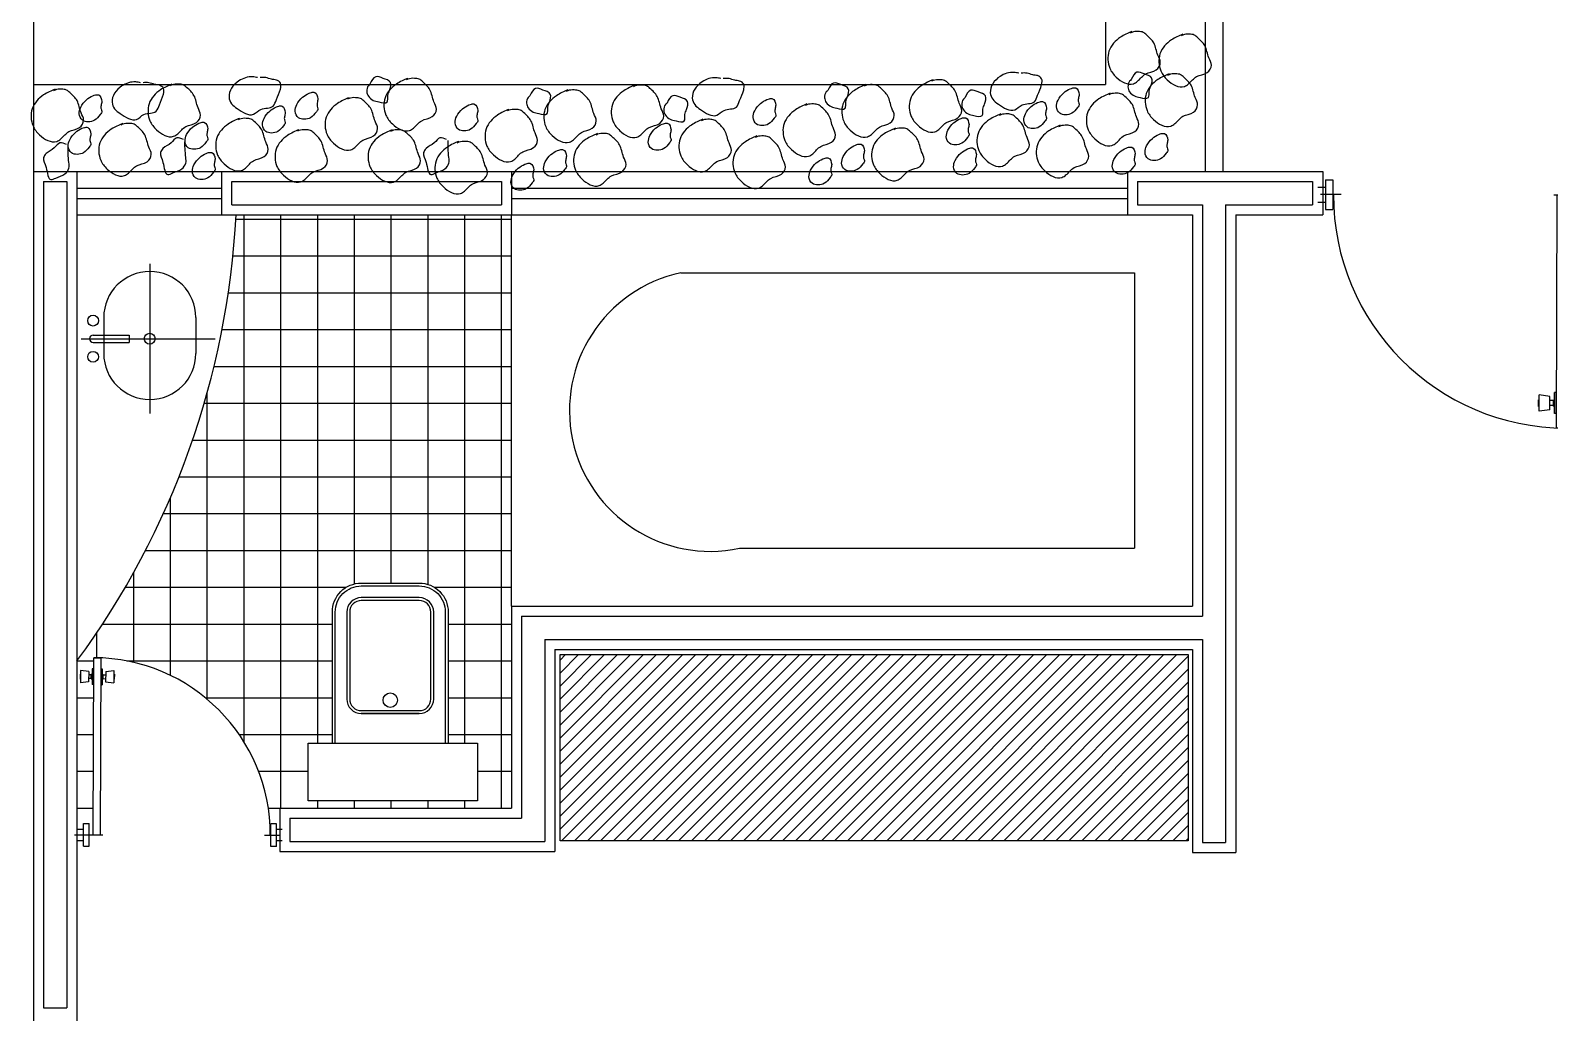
# Model space of a CAD drawing. Extents: x 152 to 700, y -120 to 84.
# Drawn here: x 222.53 to 227.77, y 21.9 to 25.29 of the extents above; entities that cross this region are included whole.
import ezdxf

# ---------------------------------------------------------------- set-up
doc = ezdxf.new("R2010")
doc.units = 0
doc.header["$LTSCALE"] = 0.03
doc.layers.get('0').update_dxf_attribs({"linetype": 'CONTINUOUS'})
for name, color, linetype in [('CALIDAD', 30, 'CONTINUOUS'), ('HERRERIA', 8, 'CONTINUOUS'), ('MUEBLES', 8, 'CONTINUOUS'), ('PISO2', 144, 'CONTINUOUS'), ('VENTANAS', 4, 'CONTINUOUS')]:
    doc.layers.add(name, color=color, linetype=linetype)

# ---------------------------------------------------------------- blocks, each defined once
blk = doc.blocks.new('A$C7F5F34B9')
at = {"layer": 'MUEBLES'}
for p, q in [((0.0814, 0.8113), (0.1114, 0.8113)), ((0.0814, 0.0489), (0.0814, 0.8113)), ((0.1114, 0.8113), (0.1114, 0.0489)), ((0.0246, 0.7565), (0.0246, 0.7028)), ((0.0598, 0.7516), (0.0246, 0.7565)), ((0.0598, 0.7516), (0.0598, 0.7077)), ((0.0803, 0.7639), (0.0744, 0.7639)), ((0.0744, 0.7639), (0.0744, 0.6954)), ((0.0803, 0.7639), (0.0803, 0.6954)), ((0.1125, 0.7639), (0.1125, 0.6954)), ((0.1125, 0.7639), (0.1183, 0.7639)), ((0.1183, 0.7639), (0.1183, 0.6954)), ((0.133, 0.7516), (0.1682, 0.7565)), ((0.133, 0.7516), (0.133, 0.7077)), ((0.1682, 0.7565), (0.1682, 0.7028)), ((0.0225, 0.7406), (0.0225, 0.7187)), ((0.0246, 0.7406), (0.0225, 0.7406)), ((0.0246, 0.7187), (0.0225, 0.7187)), ((0.0598, 0.7077), (0.0246, 0.7028)), ((0.0702, 0.738), (0.0598, 0.738)), ((0.0702, 0.7213), (0.0598, 0.7213)), ((0.0702, 0.72), (0.0702, 0.7393)), ((0.1226, 0.72), (0.1226, 0.7393)), ((0.1226, 0.738), (0.133, 0.738)), ((0.1226, 0.7213), (0.133, 0.7213)), ((0.133, 0.7077), (0.1682, 0.7028)), ((0.1682, 0.7406), (0.1703, 0.7406)), ((0.1682, 0.7187), (0.1703, 0.7187)), ((0.1703, 0.7406), (0.1703, 0.7187)), ((0.0803, 0.6954), (0.0744, 0.6954)), ((0.1125, 0.6954), (0.1183, 0.6954)), ((0.0146, 0.0733), (0.039, 0.0733)), ((0.039, 0.0978), (0.0635, 0.0978)), ((0.039, 0), (0.039, 0.0978)), ((0.0635, 0), (0.0635, 0.0978)), ((0.8701, 0.0978), (0.8457, 0.0978)), ((0.8457, 0), (0.8457, 0.0978)), ((0.8701, 0), (0.8701, 0.0978)), ((0.8946, 0.0733), (0.8701, 0.0733)), ((0, 0.0489), (0.1221, 0.0489)), ((0.0146, 0.0244), (0.039, 0.0244)), ((0.8181, 0.0489), (0.8866, 0.0489)), ((0.8946, 0.0244), (0.8701, 0.0244)), ((0.039, 0), (0.0635, 0)), ((0.8701, 0), (0.8457, 0))]:
    blk.add_line(p, q, dxfattribs=at)
for centre, radius, start, end in [((0.0814, 0.0489), 0.7624, 0, 90), ((0.0706, 0.7432), 0.00393, 264.8527, 9.8194), ((0.0706, 0.7161), 0.00393, 350.1806, 95.1473), ((0.1222, 0.7432), 0.00393, 170.1806, 275.1473), ((0.1222, 0.7161), 0.00393, 84.8527, 189.8194)]:
    blk.add_arc(centre, radius, start, end, dxfattribs=at)
blk = doc.blocks.new('A$C26A52BA2')
at = {"layer": 'MUEBLES', "color": 8}
blk.add_lwpolyline([(0.2, 0), (0, 0), (0, 0.5844), (0.2, 0.5844)], close=True, dxfattribs=at)
for points in [[(0.2, 0.5008, -0.008853), (0.2018, 0.5008), (0.6518, 0.5008, -0.414214), (0.7518, 0.4008), (0.7518, 0.2008, -0.414214), (0.6518, 0.1008), (0.2018, 0.1008, -0.008853), (0.2, 0.1009)], [(0.2, 0.4908, -0.011068), (0.2018, 0.4908), (0.6518, 0.4908, -0.414214), (0.7418, 0.4008), (0.7418, 0.2008, -0.414214), (0.6518, 0.1108), (0.2018, 0.1108, -0.011068), (0.2, 0.1109)], [(0.3018, 0.2008), (0.3018, 0.4008), (0.3018, 0.2008, 0.414214), (0.3518, 0.1508), (0.6518, 0.1508, 0.414214), (0.7018, 0.2008), (0.7018, 0.4008, 0.414214), (0.6518, 0.4508), (0.3518, 0.4508, 0.414214), (0.3018, 0.4008)]]:
    blk.add_lwpolyline(points, format="xyb", dxfattribs=at)
blk.add_lwpolyline([(0.3118, 0.4008), (0.3118, 0.2008, 0.414214), (0.3518, 0.1608), (0.6518, 0.1608, 0.414214), (0.6918, 0.2008), (0.6918, 0.4008, 0.414214), (0.6518, 0.4408), (0.3518, 0.4408, 0.414214)], format="xyb", close=True, dxfattribs=at)
blk.add_circle((0.3479, 0.3008), 0.025, dxfattribs=at)

msp = doc.modelspace()

# ---------------------------------------------------------------- hatches: boundary and pattern name
at = {"layer": 'MUEBLES', "ltscale": 0.03}
h = msp.add_hatch(dxfattribs=at)
h.set_pattern_fill('ANSI31', color=256, scale=0.01, style=0)
h.set_pattern_definition([(45, (54.533988, 100.116756), (-0.0224506403, 0.0224506403), [])])
h.paths.add_polyline_path([(224.6142, 22.4934), (226.5249, 22.4934), (226.5249, 23.1363), (224.6142, 23.1363)])
h.paths.add_polyline_path([(224.6142, 23.1363), (224.3566, 23.1363), (224.3566, 22.4934), (224.6142, 22.4934)])
at = {"layer": 'PISO2', "ltscale": 0.03}
h = msp.add_hatch(dxfattribs=at)
h.set_pattern_fill('NET,_O', color=256, scale=0.04, angle=180)
h.set_pattern_definition([(180, (0, 0), (-2e-17, -0.127), []), (270, (0, 0), (0.127, -2e-17), [])])
h.paths.add_polyline_path([(222.7688, 23.2278), (223.5707, 23.2278), (223.5707, 23.2825, -0.414214), (223.6707, 23.3825), (223.8707, 23.3825, -0.414214), (223.9707, 23.2825), (223.9707, 23.2278), (224.1892, 23.2278), (224.1892, 23.3028), (224.1892, 24.6528), (223.2383, 24.6528, -0.1345)])
h.paths.add_polyline_path([(222.7688, 23.2278, -0.012231), (222.6892, 23.1139), (222.6892, 22.5337), (222.7117, 22.5336), (222.7118, 22.5532), (222.7313, 22.5532), (222.7313, 22.531), (222.7456, 22.531), (222.7469, 23.0321), (222.7413, 23.0322), (222.7413, 23.0493, 0.390527), (222.738, 23.0519), (222.738, 23.0529), (222.7296, 23.0529), (222.7296, 23.042), (222.7013, 23.0381), (222.7014, 23.0509), (222.6997, 23.0509), (222.6998, 23.0684), (222.7014, 23.0684), (222.7014, 23.0812), (222.7296, 23.0772), (222.7296, 23.0663), (222.738, 23.0663), (222.738, 23.0673, 0.390527), (222.7414, 23.0699), (222.7414, 23.087), (222.747, 23.087), (222.7471, 23.125), (222.7711, 23.125), (222.7711, 23.1245, -0.384213), (223.3555, 22.5517), (223.3779, 22.5516), (223.3778, 22.532), (223.3892, 22.532), (223.3892, 22.606), (224.1892, 22.606), (224.1892, 23.2278), (223.9707, 23.2278), (223.9707, 22.8307), (224.0715, 22.8307), (224.0715, 22.6307), (223.4871, 22.6307), (223.4871, 22.8307), (223.5707, 22.8307), (223.5707, 23.2278)])

# ---------------------------------------------------------------- linework, layer by layer
at = {"ltscale": 0.03}
for p, q in [((222.5392, 24.8028), (222.5392, 17.6438)), ((222.5392, 24.8028), (226.9892, 24.8028)), ((222.6892, 24.8028), (222.6892, 22.456)), ((223.1892, 24.6528), (223.1892, 24.8028)), ((224.1892, 24.8028), (224.1892, 24.6528)), ((226.315, 24.8028), (226.315, 24.6528)), ((226.9892, 24.8028), (226.9892, 24.6528)), ((222.6892, 24.6528), (224.1892, 24.6528)), ((224.1892, 24.6528), (224.1892, 24.6528)), ((224.1892, 24.6528), (226.5392, 24.6528)), ((224.1892, 23.3028), (224.1892, 24.6528)), ((226.5392, 24.6528), (226.5392, 23.3028)), ((226.6892, 24.6528), (226.9892, 24.6528)), ((226.6892, 24.6528), (226.6892, 22.4528)), ((224.1892, 23.3028), (226.5392, 23.3028)), ((224.1892, 23.3028), (224.1892, 22.606)), ((224.3392, 23.1528), (226.5392, 23.1528)), ((224.3392, 23.1528), (224.3392, 22.456)), ((226.5392, 23.1528), (226.5392, 22.4528)), ((223.3892, 22.606), (224.1892, 22.606)), ((223.3892, 22.606), (223.3892, 22.456)), ((222.6892, 22.456), (222.6892, 20.2261)), ((223.3892, 22.456), (224.3392, 22.456)), ((226.5392, 22.4528), (226.6892, 22.4528))]:
    msp.add_line(p, q, dxfattribs=at)
at = {"layer": 'CALIDAD', "ltscale": 0.03}
for p, q in [((222.5742, 24.7678), (222.5742, 21.9176)), ((222.5742, 24.7678), (222.6542, 24.7678)), ((222.6542, 24.7678), (222.6542, 22.456)), ((223.2242, 24.7678), (224.1542, 24.7678)), ((223.2242, 24.6878), (223.2242, 24.7678)), ((224.1542, 24.7678), (224.1542, 24.6878)), ((226.35, 24.7678), (226.35, 24.6878)), ((226.35, 24.7678), (226.9542, 24.7678)), ((226.9542, 24.7678), (226.9542, 24.6878)), ((223.2242, 24.6878), (224.1542, 24.6878)), ((226.35, 24.6878), (226.5742, 24.6878)), ((226.5742, 24.6878), (226.5742, 23.2678)), ((226.6542, 24.6878), (226.6542, 22.4878)), ((226.6542, 24.6878), (226.9542, 24.6878)), ((224.2242, 23.2678), (224.2242, 22.571)), ((224.2242, 23.2678), (226.5742, 23.2678)), ((224.3042, 23.1878), (224.3042, 22.491)), ((224.3042, 23.1878), (226.5742, 23.1878)), ((226.5742, 23.1878), (226.5742, 22.4878)), ((223.4242, 22.571), (224.2242, 22.571)), ((223.4242, 22.571), (223.4242, 22.491)), ((222.6542, 22.456), (222.6542, 21.9176)), ((223.4242, 22.491), (224.3042, 22.491)), ((226.5742, 22.4878), (226.6542, 22.4878)), ((222.5742, 21.9176), (222.6542, 21.9176))]:
    msp.add_line(p, q, dxfattribs=at)
at = {"layer": 'MUEBLES', "ltscale": 0.03}
for p, q in [((222.5392, 27.1028), (222.5392, 24.8028)), ((226.2392, 26.8028), (226.2392, 25.1028)), ((222.5392, 25.1028), (226.2392, 25.1028)), ((224.7734, 24.4528), (226.3392, 24.4528)), ((226.3392, 24.4528), (226.3392, 23.5028)), ((224.9765, 23.5028), (226.3392, 23.5028))]:
    msp.add_line(p, q, dxfattribs=at)
at = {"layer": 'MUEBLES'}
for p, q in [((222.9402, 24.4839), (222.9402, 23.9675)), ((222.7816, 24.2985), (222.7816, 24.1749)), ((223.0997, 24.2985), (223.0997, 24.1749)), ((222.7449, 24.2381), (222.8697, 24.2381)), ((222.8697, 24.2381), (222.8697, 24.2131)), ((222.7035, 24.2257), (223.1664, 24.2257)), ((222.7449, 24.2131), (222.8697, 24.2131))]:
    msp.add_line(p, q, dxfattribs=at)
at = {"layer": 'MUEBLES', "ltscale": 0.03}
msp.add_lwpolyline([(224.3566, 23.1363), (226.5249, 23.1363), (226.5249, 22.4934), (224.3566, 22.4934)], close=True, dxfattribs=at)
at = {"layer": 'MUEBLES'}
for centre in [(222.7449, 24.288), (222.9402, 24.2257), (222.7449, 24.1632)]:
    msp.add_circle(centre, 0.0187, dxfattribs=at)
for centre, radius, start, end in [((220.4028, 24.7972), 2.8392, 323.6398, 357.0841), ((222.9407, 24.2985), 0.159, 0, 180), ((222.9407, 24.2985), 0.159, 0, 180), ((222.7449, 24.2256), 0.0125, 90, 270), ((222.9407, 24.1749), 0.159, 180, 0)]:
    msp.add_arc(centre, radius, start, end, dxfattribs=at)
at = {"layer": 'MUEBLES', "ltscale": 0.03}
msp.add_arc((224.8749, 23.9778), 0.4857, 102.0687, 282.0687, dxfattribs=at)
for points, start_tangent in [([(226.3302, 25.2853), (226.2908, 25.2656), (226.2514, 25.2178), (226.2542, 25.1588), (226.2767, 25.1279), (226.3358, 25.1054), (226.3499, 25.1138), (226.3781, 25.1391), (226.4146, 25.1532), (226.4287, 25.1785), (226.4203, 25.2038), (226.4062, 25.2459), (226.3809, 25.274), (226.3696, 25.2825), (226.3527, 25.2853), (226.3302, 25.2825), (226.3246, 25.2797)], (0.196367, 0.980531)), ([(226.5063, 25.276), (226.4669, 25.2564), (226.4275, 25.2086), (226.4303, 25.1496), (226.4528, 25.1186), (226.5119, 25.0961), (226.526, 25.1046), (226.5541, 25.1299), (226.5907, 25.1439), (226.6048, 25.1692), (226.5963, 25.1945), (226.5823, 25.2367), (226.5569, 25.2648), (226.5457, 25.2732), (226.5288, 25.276), (226.5063, 25.2732), (226.5006, 25.2704)], (0.196367, 0.980531)), ([(223.3127, 25.1264), (223.2958, 25.1292), (223.248, 25.1151), (223.2226, 25.0899), (223.2142, 25.0589), (223.2226, 25.0364), (223.2423, 25.0196), (223.2986, 24.9999), (223.3239, 25.0168), (223.3662, 25.028), (223.3774, 25.0505), (223.3915, 25.087), (223.3915, 25.1067), (223.3774, 25.118), (223.3605, 25.1208), (223.3408, 25.1264), (223.3211, 25.1264)], (-0.70755, 0.706663)), ([(223.7006, 25.1042), (223.7203, 25.1295), (223.7457, 25.1239), (223.771, 25.1098), (223.7682, 25.0817), (223.7625, 25.0648), (223.7597, 25.0424), (223.7316, 25.0424), (223.7119, 25.048), (223.695, 25.062), (223.6894, 25.0789), (223.695, 25.0986), (223.7006, 25.1042)], (-0.894668, 0.446732)), ([(223.8314, 25.1239), (223.792, 25.1042), (223.7526, 25.0565), (223.7554, 24.9974), (223.7779, 24.9665), (223.837, 24.944), (223.8511, 24.9525), (223.8792, 24.9778), (223.9158, 24.9918), (223.9299, 25.0171), (223.9214, 25.0424), (223.9074, 25.0846), (223.882, 25.1127), (223.8708, 25.1211), (223.8539, 25.1239), (223.8314, 25.1211), (223.8257, 25.1183)], (0.196367, 0.980531)), ([(224.9117, 25.1232), (224.8949, 25.126), (224.847, 25.1119), (224.8217, 25.0866), (224.8132, 25.0557), (224.8217, 25.0332), (224.8414, 25.0163), (224.8977, 24.9967), (224.923, 25.0135), (224.9652, 25.0248), (224.9765, 25.0473), (224.9905, 25.0838), (224.9905, 25.1035), (224.9765, 25.1147), (224.9596, 25.1175), (224.9399, 25.1232), (224.9202, 25.1232)], (-0.70755, 0.706663)), ([(225.6448, 25.1192), (225.6054, 25.0995), (225.566, 25.0517), (225.5688, 24.9927), (225.5914, 24.9618), (225.6505, 24.9393), (225.6645, 24.9477), (225.6927, 24.973), (225.7293, 24.9871), (225.7433, 25.0124), (225.7349, 25.0377), (225.7208, 25.0798), (225.6955, 25.1079), (225.6842, 25.1164), (225.6673, 25.1192), (225.6448, 25.1164), (225.6392, 25.1136)], (0.196367, 0.980531)), ([(225.9403, 25.1417), (225.9234, 25.1445), (225.8756, 25.1304), (225.8503, 25.1051), (225.8418, 25.0742), (225.8503, 25.0517), (225.87, 25.0349), (225.9263, 25.0152), (225.9516, 25.032), (225.9938, 25.0433), (226.0051, 25.0658), (226.0191, 25.1023), (226.0191, 25.122), (226.0051, 25.1332), (225.9882, 25.136), (225.9685, 25.1417), (225.9488, 25.1417)], (-0.70755, 0.706663)), ([(226.3283, 25.1195), (226.348, 25.1448), (226.3733, 25.1391), (226.3986, 25.1251), (226.3958, 25.097), (226.3902, 25.0801), (226.3874, 25.0576), (226.3592, 25.0576), (226.3395, 25.0633), (226.3227, 25.0773), (226.317, 25.0942), (226.3227, 25.1138), (226.3283, 25.1195)], (-0.894668, 0.446732)), ([(226.459, 25.1392), (226.4196, 25.1195), (226.3802, 25.0717), (226.383, 25.0127), (226.4055, 24.9818), (226.4647, 24.9593), (226.4787, 24.9677), (226.5069, 24.993), (226.5435, 25.0071), (226.5575, 25.0324), (226.5491, 25.0577), (226.535, 25.0998), (226.5097, 25.1279), (226.4984, 25.1364), (226.4815, 25.1392), (226.459, 25.1364), (226.4534, 25.1336)], (0.196367, 0.980531)), ([(222.6136, 25.0864), (222.5742, 25.0667), (222.5348, 25.0189), (222.5376, 24.9599), (222.5601, 24.929), (222.6192, 24.9065), (222.6333, 24.9149), (222.6615, 24.9402), (222.698, 24.9543), (222.7121, 24.9796), (222.7037, 25.0049), (222.6896, 25.047), (222.6643, 25.0751), (222.653, 25.0836), (222.6361, 25.0864), (222.6136, 25.0836), (222.608, 25.0808)], (0.196367, 0.980531)), ([(222.7754, 25.0441), (222.7642, 25.0666), (222.7529, 25.0666), (222.7445, 25.0638), (222.722, 25.0497), (222.7023, 25.0244), (222.6966, 25.0019), (222.7079, 24.9795), (222.7276, 24.9738), (222.7501, 24.9795), (222.7698, 24.9991), (222.7754, 25.0104), (222.7726, 25.0188), (222.7726, 25.03), (222.7754, 25.0441)], (-0.447678, 0.894195)), ([(222.9091, 25.1089), (222.8922, 25.1117), (222.8444, 25.0976), (222.8191, 25.0723), (222.8106, 25.0414), (222.8191, 25.0189), (222.8388, 25.0021), (222.895, 24.9824), (222.9204, 24.9992), (222.9626, 25.0105), (222.9738, 25.033), (222.9879, 25.0695), (222.9879, 25.0892), (222.9738, 25.1004), (222.957, 25.1032), (222.9373, 25.1089), (222.9176, 25.1089)], (-0.70755, 0.706663)), ([(223.0172, 25.1039), (222.9778, 25.0842), (222.9384, 25.0364), (222.9412, 24.9774), (222.9637, 24.9465), (223.0228, 24.924), (223.0369, 24.9325), (223.065, 24.9577), (223.1016, 24.9718), (223.1157, 24.9971), (223.1072, 25.0224), (223.0932, 25.0646), (223.0678, 25.0927), (223.0566, 25.1011), (223.0397, 25.1039), (223.0172, 25.1011), (223.0116, 25.0983)], (0.196367, 0.980531)), ([(223.5212, 25.0529), (223.5099, 25.0753), (223.4987, 25.0753), (223.4902, 25.0725), (223.4677, 25.0585), (223.448, 25.0332), (223.4424, 25.0107), (223.4536, 24.9882), (223.4733, 24.9826), (223.4958, 24.9882), (223.5155, 25.0079), (223.5212, 25.0191), (223.5184, 25.0276), (223.5184, 25.0388), (223.5212, 25.0529)], (-0.447678, 0.894195)), ([(224.2526, 25.0639), (224.2723, 25.0892), (224.2976, 25.0836), (224.3229, 25.0696), (224.3201, 25.0415), (224.3145, 25.0246), (224.3117, 25.0021), (224.2835, 25.0021), (224.2638, 25.0077), (224.2469, 25.0218), (224.2413, 25.0386), (224.2469, 25.0583), (224.2526, 25.0639)], (-0.894668, 0.446732)), ([(224.3833, 25.0837), (224.3439, 25.064), (224.3045, 25.0162), (224.3073, 24.9572), (224.3298, 24.9263), (224.3889, 24.9038), (224.403, 24.9122), (224.4312, 24.9375), (224.4677, 24.9516), (224.4818, 24.9769), (224.4734, 25.0022), (224.4593, 25.0443), (224.434, 25.0724), (224.4227, 25.0809), (224.4058, 25.0837), (224.3833, 25.0809), (224.3777, 25.078)], (0.196367, 0.980531)), ([(224.6162, 25.1007), (224.5768, 25.081), (224.5374, 25.0332), (224.5403, 24.9742), (224.5628, 24.9433), (224.6219, 24.9208), (224.6359, 24.9292), (224.6641, 24.9545), (224.7007, 24.9686), (224.7147, 24.9939), (224.7063, 25.0192), (224.6922, 25.0613), (224.6669, 25.0894), (224.6556, 25.0979), (224.6388, 25.1007), (224.6162, 25.0979), (224.6106, 25.095)], (0.196367, 0.980531)), ([(225.2812, 25.0825), (225.3009, 25.1077), (225.3262, 25.1021), (225.3515, 25.0881), (225.3487, 25.06), (225.3431, 25.0431), (225.3403, 25.0206), (225.3121, 25.0206), (225.2924, 25.0262), (225.2755, 25.0403), (225.2699, 25.0572), (225.2755, 25.0768), (225.2812, 25.0825)], (-0.894668, 0.446732)), ([(225.4119, 25.1022), (225.3725, 25.0825), (225.3331, 25.0347), (225.3359, 24.9757), (225.3584, 24.9448), (225.4175, 24.9223), (225.4316, 24.9307), (225.4597, 24.956), (225.4963, 24.9701), (225.5104, 24.9954), (225.502, 25.0207), (225.4879, 25.0628), (225.4626, 25.0909), (225.4513, 25.0994), (225.4344, 25.1022), (225.4119, 25.0994), (225.4063, 25.0966)], (0.196367, 0.980531)), ([(225.7546, 25.0573), (225.7743, 25.0826), (225.7996, 25.077), (225.8249, 25.063), (225.8221, 25.0349), (225.8165, 25.018), (225.8137, 24.9955), (225.7855, 24.9955), (225.7658, 25.0011), (225.749, 25.0152), (225.7433, 25.032), (225.749, 25.0517), (225.7546, 25.0573)], (-0.894668, 0.446732)), ([(226.1488, 25.0681), (226.1376, 25.0906), (226.1263, 25.0906), (226.1179, 25.0878), (226.0953, 25.0738), (226.0756, 25.0485), (226.07, 25.026), (226.0813, 25.0035), (226.101, 24.9979), (226.1235, 25.0035), (226.1432, 25.0232), (226.1488, 25.0344), (226.146, 25.0428), (226.146, 25.0541), (226.1488, 25.0681)], (-0.447678, 0.894195)), ([(226.2561, 25.0724), (226.2167, 25.0528), (226.1773, 25.005), (226.1801, 24.946), (226.2026, 24.915), (226.2617, 24.8925), (226.2758, 24.901), (226.3039, 24.9263), (226.3405, 24.9403), (226.3546, 24.9656), (226.3461, 24.9909), (226.3321, 25.0331), (226.3067, 25.0612), (226.2955, 25.0696), (226.2786, 25.0724), (226.2561, 25.0696), (226.2504, 25.0668)], (0.196367, 0.980531)), ([(223.4084, 25.0055), (223.3971, 25.028), (223.3859, 25.028), (223.3774, 25.0252), (223.3549, 25.0112), (223.3352, 24.9859), (223.3296, 24.9634), (223.3408, 24.9409), (223.3605, 24.9353), (223.383, 24.9409), (223.4027, 24.9606), (223.4084, 24.9718), (223.4056, 24.9802), (223.4056, 24.9915), (223.4084, 25.0055)], (-0.447678, 0.894195)), ([(223.6284, 25.0572), (223.589, 25.0375), (223.5496, 24.9897), (223.5524, 24.9307), (223.575, 24.8998), (223.6341, 24.8773), (223.6481, 24.8857), (223.6763, 24.911), (223.7129, 24.9251), (223.7269, 24.9504), (223.7185, 24.9756), (223.7044, 25.0178), (223.6791, 25.0459), (223.6678, 25.0543), (223.6509, 25.0572), (223.6284, 25.0543), (223.6228, 25.0515)], (0.196367, 0.980531)), ([(224.0731, 25.0126), (224.0619, 25.0351), (224.0506, 25.0351), (224.0422, 25.0323), (224.0196, 25.0182), (223.9999, 24.9929), (223.9943, 24.9704), (224.0056, 24.948), (224.0253, 24.9423), (224.0478, 24.948), (224.0675, 24.9676), (224.0731, 24.9789), (224.0703, 24.9873), (224.0703, 24.9986), (224.0731, 25.0126)], (-0.447678, 0.894195)), ([(224.1804, 25.0169), (224.141, 24.9972), (224.1016, 24.9494), (224.1044, 24.8904), (224.1269, 24.8595), (224.186, 24.837), (224.2001, 24.8455), (224.2282, 24.8707), (224.2648, 24.8848), (224.2789, 24.9101), (224.2704, 24.9354), (224.2564, 24.9776), (224.231, 25.0057), (224.2198, 25.0141), (224.2029, 25.0169), (224.1804, 25.0141), (224.1747, 25.0113)], (0.196367, 0.980531)), ([(224.726, 25.0388), (224.7457, 25.0641), (224.771, 25.0585), (224.7964, 25.0445), (224.7935, 25.0163), (224.7879, 24.9995), (224.7851, 24.977), (224.757, 24.977), (224.7373, 24.9826), (224.7204, 24.9967), (224.7147, 25.0135), (224.7204, 25.0332), (224.726, 25.0388)], (-0.894668, 0.446732)), ([(225.1017, 25.0311), (225.0904, 25.0536), (225.0792, 25.0536), (225.0707, 25.0508), (225.0482, 25.0367), (225.0285, 25.0114), (225.0229, 24.989), (225.0342, 24.9665), (225.0539, 24.9609), (225.0764, 24.9665), (225.0961, 24.9861), (225.1017, 24.9974), (225.0989, 25.0058), (225.0989, 25.0171), (225.1017, 25.0311)], (-0.447678, 0.894195)), ([(225.209, 25.0354), (225.1696, 25.0157), (225.1302, 24.968), (225.133, 24.9089), (225.1555, 24.878), (225.2146, 24.8555), (225.2287, 24.864), (225.2568, 24.8893), (225.2934, 24.9033), (225.3075, 24.9286), (225.299, 24.9539), (225.2849, 24.9961), (225.2596, 25.0242), (225.2484, 25.0326), (225.2315, 25.0354), (225.209, 25.0326), (225.2033, 25.0298)], (0.196367, 0.980531)), ([(226.036, 25.0208), (226.0248, 25.0433), (226.0135, 25.0433), (226.0051, 25.0405), (225.9826, 25.0264), (225.9629, 25.0011), (225.9572, 24.9786), (225.9685, 24.9562), (225.9882, 24.9505), (226.0107, 24.9562), (226.0304, 24.9758), (226.036, 24.9871), (226.0332, 24.9955), (226.0332, 25.0068), (226.036, 25.0208)], (-0.447678, 0.894195)), ([(222.8472, 24.9683), (222.8078, 24.9487), (222.7684, 24.9009), (222.7712, 24.8419), (222.7937, 24.8109), (222.8528, 24.7884), (222.8669, 24.7969), (222.895, 24.8222), (222.9316, 24.8362), (222.9457, 24.8615), (222.9373, 24.8868), (222.9232, 24.929), (222.8979, 24.9571), (222.8866, 24.9655), (222.8697, 24.9683), (222.8472, 24.9655), (222.8416, 24.9627)], (0.196367, 0.980531)), ([(223.141, 24.9493), (223.1298, 24.9718), (223.1185, 24.9718), (223.1101, 24.969), (223.0875, 24.9549), (223.0678, 24.9296), (223.0622, 24.9072), (223.0735, 24.8847), (223.0932, 24.879), (223.1157, 24.8847), (223.1354, 24.9043), (223.141, 24.9156), (223.1382, 24.924), (223.1382, 24.9353), (223.141, 24.9493)], (-0.447678, 0.894195)), ([(223.2508, 24.9859), (223.2114, 24.9662), (223.172, 24.9184), (223.1748, 24.8594), (223.1973, 24.8285), (223.2564, 24.806), (223.2705, 24.8144), (223.2986, 24.8397), (223.3352, 24.8538), (223.3493, 24.879), (223.3408, 24.9043), (223.3268, 24.9465), (223.3014, 24.9746), (223.2902, 24.983), (223.2733, 24.9859), (223.2508, 24.983), (223.2451, 24.9802)], (0.196367, 0.980531)), ([(224.7401, 24.9461), (224.7288, 24.9686), (224.7176, 24.9686), (224.7091, 24.9658), (224.6866, 24.9517), (224.6669, 24.9264), (224.6613, 24.9039), (224.6725, 24.8814), (224.6922, 24.8758), (224.7147, 24.8814), (224.7344, 24.9011), (224.7401, 24.9124), (224.7373, 24.9208), (224.7373, 24.932), (224.7401, 24.9461)], (-0.447678, 0.894195)), ([(224.8498, 24.9826), (224.8104, 24.9629), (224.771, 24.9152), (224.7738, 24.8561), (224.7964, 24.8252), (224.8555, 24.8027), (224.8695, 24.8112), (224.8977, 24.8365), (224.9343, 24.8505), (224.9483, 24.8758), (224.9399, 24.9011), (224.9258, 24.9433), (224.9005, 24.9714), (224.8892, 24.9798), (224.8723, 24.9826), (224.8498, 24.9798), (224.8442, 24.977)], (0.196367, 0.980531)), ([(225.7687, 24.9646), (225.7574, 24.9871), (225.7461, 24.9871), (225.7377, 24.9843), (225.7152, 24.9702), (225.6955, 24.9449), (225.6899, 24.9224), (225.7011, 24.8999), (225.7208, 24.8943), (225.7433, 24.8999), (225.763, 24.9196), (225.7687, 24.9309), (225.7658, 24.9393), (225.7658, 24.9505), (225.7687, 24.9646)], (-0.447678, 0.894195)), ([(225.8784, 25.0011), (225.839, 24.9815), (225.7996, 24.9337), (225.8024, 24.8746), (225.8249, 24.8437), (225.884, 24.8212), (225.8981, 24.8297), (225.9263, 24.855), (225.9628, 24.869), (225.9769, 24.8943), (225.9685, 24.9196), (225.9544, 24.9618), (225.9291, 24.9899), (225.9178, 24.9983), (225.9009, 25.0011), (225.8784, 24.9983), (225.8728, 24.9955)], (0.196367, 0.980531)), ([(226.0833, 24.962), (226.0439, 24.9423), (226.0045, 24.8945), (226.0073, 24.8355), (226.0298, 24.8046), (226.0889, 24.7821), (226.103, 24.7905), (226.1311, 24.8158), (226.1677, 24.8299), (226.1818, 24.8552), (226.1733, 24.8805), (226.1593, 24.9226), (226.1339, 24.9507), (226.1227, 24.9592), (226.1058, 24.962), (226.0833, 24.9592), (226.0776, 24.9564)], (0.196367, 0.980531)), ([(222.7374, 24.9318), (222.7262, 24.9543), (222.7149, 24.9543), (222.7065, 24.9515), (222.684, 24.9374), (222.6643, 24.9121), (222.6586, 24.8896), (222.6699, 24.8671), (222.6896, 24.8615), (222.7121, 24.8671), (222.7318, 24.8868), (222.7374, 24.8981), (222.7346, 24.9065), (222.7346, 24.9177), (222.7374, 24.9318)], (-0.447678, 0.894195)), ([(223.0566, 24.9128), (223.0341, 24.9184), (223.0144, 24.9015), (222.9862, 24.8819), (222.9778, 24.8678), (222.9862, 24.8341), (223.0031, 24.7919), (223.02, 24.7975), (223.051, 24.8116), (223.065, 24.8313), (223.065, 24.8509), (223.0622, 24.8819), (223.0622, 24.91)], (-1, 0)), ([(223.4556, 24.9467), (223.4162, 24.927), (223.3768, 24.8793), (223.3796, 24.8202), (223.4022, 24.7893), (223.4613, 24.7668), (223.4753, 24.7753), (223.5035, 24.8006), (223.5401, 24.8146), (223.5541, 24.8399), (223.5457, 24.8652), (223.5316, 24.9074), (223.5063, 24.9355), (223.495, 24.9439), (223.4781, 24.9467), (223.4556, 24.9439), (223.45, 24.9411)], (0.196367, 0.980531)), ([(223.7767, 24.9461), (223.7373, 24.9264), (223.6979, 24.8786), (223.7007, 24.8196), (223.7232, 24.7887), (223.7823, 24.7662), (223.7964, 24.7746), (223.8245, 24.7999), (223.8611, 24.814), (223.8752, 24.8393), (223.8667, 24.8646), (223.8527, 24.9068), (223.8273, 24.9349), (223.8161, 24.9433), (223.7992, 24.9461), (223.7767, 24.9433), (223.7711, 24.9405)], (0.196367, 0.980531)), ([(223.9647, 24.9128), (223.9422, 24.9184), (223.9225, 24.9015), (223.8943, 24.8819), (223.8859, 24.8678), (223.8943, 24.8341), (223.9112, 24.7919), (223.9281, 24.7975), (223.9591, 24.8116), (223.9731, 24.8313), (223.9731, 24.8509), (223.9703, 24.8819), (223.9703, 24.91)], (-1, 0)), ([(224.4862, 24.9336), (224.4468, 24.9139), (224.4074, 24.8662), (224.4102, 24.8071), (224.4327, 24.7762), (224.4918, 24.7537), (224.5059, 24.7622), (224.534, 24.7875), (224.5706, 24.8015), (224.5847, 24.8268), (224.5762, 24.8521), (224.5621, 24.8943), (224.5368, 24.9224), (224.5256, 24.9308), (224.5087, 24.9336), (224.4862, 24.9308), (224.4805, 24.928)], (0.196367, 0.980531)), ([(225.0362, 24.925), (224.9968, 24.9053), (224.9574, 24.8575), (224.9602, 24.7985), (224.9827, 24.7676), (225.0418, 24.7451), (225.0559, 24.7535), (225.084, 24.7788), (225.1206, 24.7929), (225.1347, 24.8182), (225.1262, 24.8435), (225.1121, 24.8856), (225.0868, 24.9137), (225.0756, 24.9222), (225.0587, 24.925), (225.0362, 24.9222), (225.0305, 24.9193)], (0.196367, 0.980531)), ([(225.5148, 24.9521), (225.4753, 24.9324), (225.4359, 24.8847), (225.4388, 24.8256), (225.4613, 24.7947), (225.5204, 24.7722), (225.5345, 24.7807), (225.5626, 24.806), (225.5992, 24.82), (225.6133, 24.8453), (225.6048, 24.8706), (225.5907, 24.9128), (225.5654, 24.9409), (225.5542, 24.9493), (225.5373, 24.9521), (225.5148, 24.9493), (225.5091, 24.9465)], (0.196367, 0.980531)), ([(226.4546, 24.9108), (226.4434, 24.9333), (226.4321, 24.9333), (226.4237, 24.9305), (226.4011, 24.9164), (226.3814, 24.8911), (226.3758, 24.8686), (226.3871, 24.8462), (226.4068, 24.8405), (226.4293, 24.8462), (226.449, 24.8658), (226.4546, 24.8771), (226.4518, 24.8855), (226.4518, 24.8968), (226.4546, 24.9108)], (-0.447678, 0.894195)), ([(222.653, 24.8953), (222.6305, 24.9009), (222.6108, 24.884), (222.5827, 24.8643), (222.5742, 24.8503), (222.5827, 24.8166), (222.5995, 24.7744), (222.6164, 24.78), (222.6474, 24.7941), (222.6615, 24.8137), (222.6615, 24.8334), (222.6586, 24.8643), (222.6586, 24.8924)], (-1, 0)), ([(223.1663, 24.8453), (223.1551, 24.8678), (223.1438, 24.8678), (223.1354, 24.865), (223.1129, 24.8509), (223.0932, 24.8256), (223.0875, 24.8032), (223.0988, 24.7807), (223.1185, 24.7751), (223.141, 24.7807), (223.1607, 24.8003), (223.1663, 24.8116), (223.1635, 24.82), (223.1635, 24.8313), (223.1663, 24.8453)], (-0.447678, 0.894195)), ([(224.0076, 24.9065), (223.9682, 24.8868), (223.9288, 24.839), (223.9316, 24.78), (223.9541, 24.7491), (224.0132, 24.7266), (224.0273, 24.735), (224.0554, 24.7603), (224.092, 24.7744), (224.1061, 24.7996), (224.0976, 24.8249), (224.0836, 24.8671), (224.0582, 24.8952), (224.047, 24.9036), (224.0301, 24.9065), (224.0076, 24.9036), (224.0019, 24.9008)], (0.196367, 0.980531)), ([(224.3789, 24.8553), (224.3676, 24.8778), (224.3564, 24.8778), (224.3479, 24.875), (224.3254, 24.8609), (224.3057, 24.8356), (224.3001, 24.8131), (224.3114, 24.7906), (224.3311, 24.785), (224.3536, 24.7906), (224.3733, 24.8103), (224.3789, 24.8216), (224.3761, 24.83), (224.3761, 24.8412), (224.3789, 24.8553)], (-0.447678, 0.894195)), ([(225.4075, 24.8738), (225.3962, 24.8963), (225.385, 24.8963), (225.3765, 24.8935), (225.354, 24.8794), (225.3343, 24.8541), (225.3287, 24.8316), (225.34, 24.8091), (225.3597, 24.8035), (225.3822, 24.8091), (225.4019, 24.8288), (225.4075, 24.8401), (225.4047, 24.8485), (225.4047, 24.8597), (225.4075, 24.8738)], (-0.447678, 0.894195)), ([(225.794, 24.8606), (225.7827, 24.8831), (225.7715, 24.8831), (225.763, 24.8803), (225.7405, 24.8662), (225.7208, 24.8409), (225.7152, 24.8184), (225.7264, 24.7959), (225.7461, 24.7903), (225.7687, 24.7959), (225.7884, 24.8156), (225.794, 24.8269), (225.7912, 24.8353), (225.7912, 24.8465), (225.794, 24.8606)], (-0.447678, 0.894195)), ([(226.3418, 24.8635), (226.3306, 24.886), (226.3193, 24.886), (226.3109, 24.8832), (226.2883, 24.8691), (226.2686, 24.8438), (226.263, 24.8213), (226.2743, 24.7988), (226.294, 24.7932), (226.3165, 24.7988), (226.3362, 24.8185), (226.3418, 24.8297), (226.339, 24.8382), (226.339, 24.8494), (226.3418, 24.8635)], (-0.447678, 0.894195)), ([(224.2661, 24.8079), (224.2549, 24.8304), (224.2436, 24.8304), (224.2352, 24.8276), (224.2126, 24.8136), (224.1929, 24.7883), (224.1873, 24.7658), (224.1986, 24.7433), (224.2183, 24.7377), (224.2408, 24.7433), (224.2605, 24.763), (224.2661, 24.7742), (224.2633, 24.7827), (224.2633, 24.7939), (224.2661, 24.8079)], (-0.447678, 0.894195)), ([(225.2947, 24.8265), (225.2834, 24.8489), (225.2722, 24.8489), (225.2637, 24.8461), (225.2412, 24.8321), (225.2215, 24.8068), (225.2159, 24.7843), (225.2272, 24.7618), (225.2469, 24.7562), (225.2694, 24.7618), (225.2891, 24.7815), (225.2947, 24.7927), (225.2919, 24.8012), (225.2919, 24.8124), (225.2947, 24.8265)], (-0.447678, 0.894195))]:
    msp.add_spline(points, degree=3, dxfattribs=dict(at, start_tangent=start_tangent))
at = {"layer": 'VENTANAS', "ltscale": 0.8}
for p, q in [((226.5835, 27.1028), (226.5835, 24.8028)), ((226.6449, 27.1028), (226.6449, 24.8028))]:
    msp.add_line(p, q, dxfattribs=at)
at = {"layer": 'VENTANAS', "ltscale": 0.03}
for p, q in [((222.6892, 24.7451), (223.1892, 24.7451)), ((222.6892, 24.7088), (223.1892, 24.7088)), ((224.1892, 24.7451), (226.315, 24.7451)), ((224.1892, 24.7088), (226.315, 24.7088))]:
    msp.add_line(p, q, dxfattribs=at)

# ---------------------------------------------------------------- block references
at = {"ltscale": 0.03, "rotation": 89.99999999999999}
msp.add_blockref('A$C26A52BA2', (224.0715, 22.6307), dxfattribs=at)
at = {"layer": 'HERRERIA'}
for p, xscale, yscale, zscale, rotation in [((227.9156, 24.772), 1.053764004767633, 1.053764004767633, 1.053764004767633, 179.8605939138454), ((222.6803, 22.4749), 0.8014743428849965, 0.8014743428849965, 0.8014743428849965, 359.8605939138454)]:
    msp.add_blockref('A$C7F5F34B9', p, dxfattribs=dict(at, xscale=xscale, yscale=yscale, zscale=zscale, rotation=rotation))

doc.saveas('drawing.dxf')
